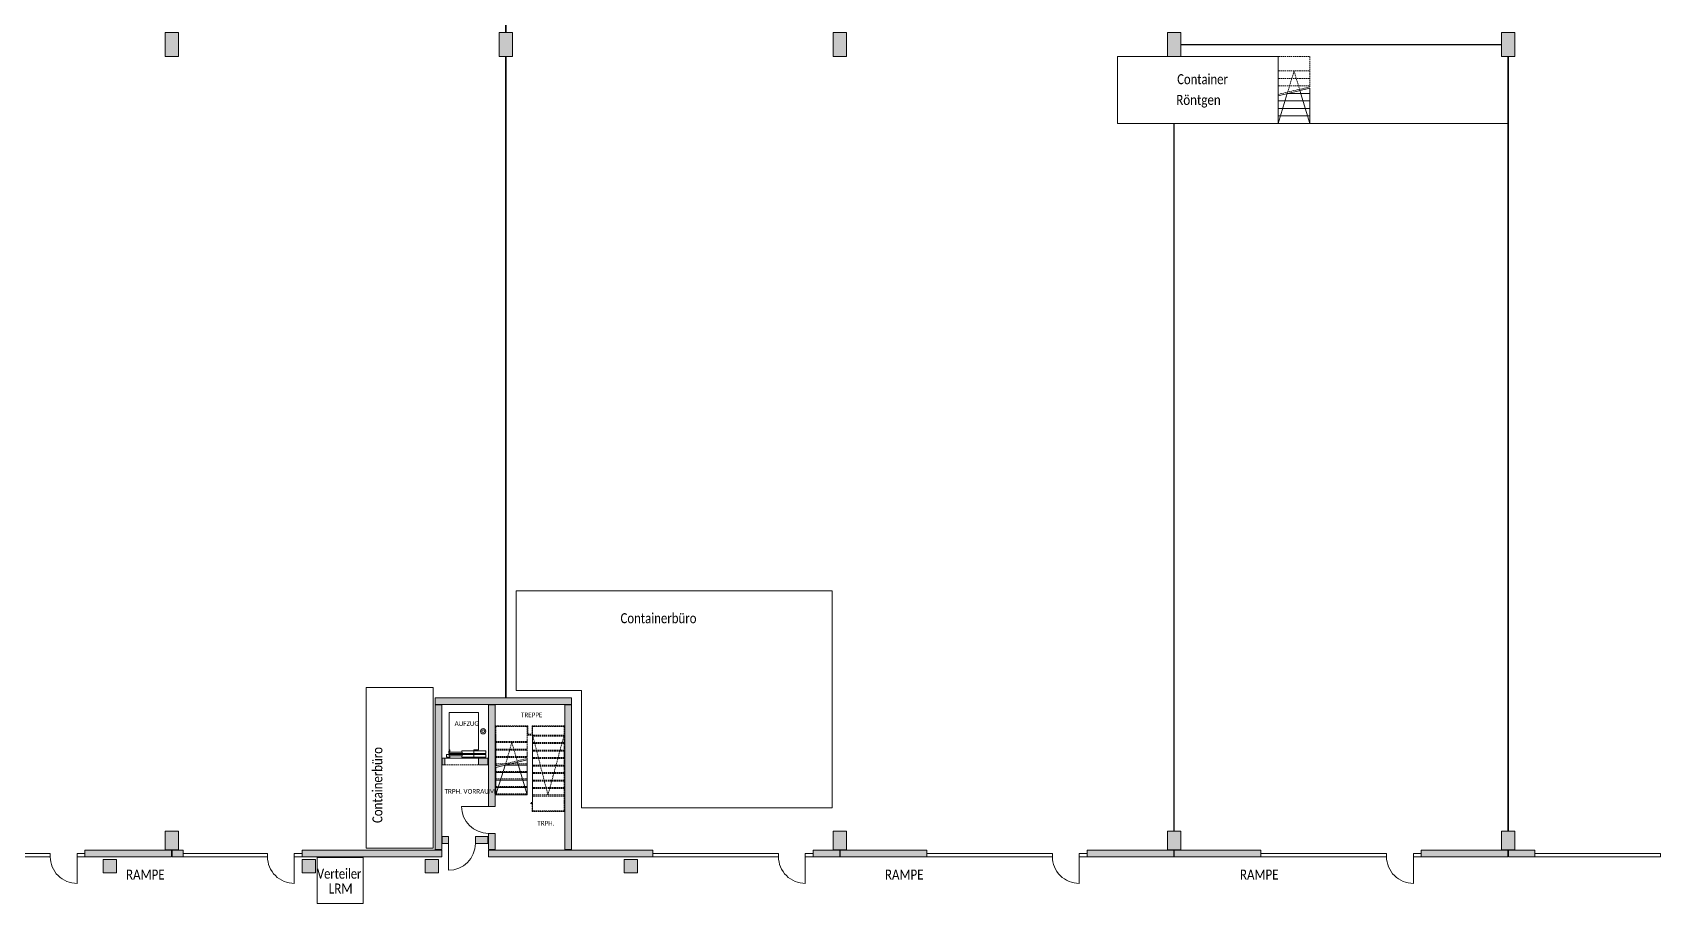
# Model space of a CAD drawing. Header units: inches. Extents: x -139469 to 69789, y -72919 to 35471.
# Drawn here: x -81659 to -20749, y -44219 to -11628 of the extents above; entities that cross this region are included whole.
import ezdxf

# ---------------------------------------------------------------- set-up
doc = ezdxf.new("R2010")
doc.units = ezdxf.units.IN
doc.header["$LTSCALE"] = 525
doc.header["$MEASUREMENT"] = 0
for name, pattern in [('AUSGEZOGEN', [0]), ('VERDECKT', [0.15, 0.1, -0.05]), ('Volllinie', [0])]:
    doc.linetypes.add(name, pattern=pattern)
doc.layers.add('Grundebene', color=7, linetype='Continuous')
doc.styles.add('CALIBRI', font='calibri.ttf', dxfattribs={"height": 0.2})

msp = doc.modelspace()

# ---------------------------------------------------------------- hatches: boundary and pattern name
at = {"layer": 'Grundebene', "true_color": 0x000000, "transparency": 33554687}
h = msp.add_hatch(color=18, dxfattribs=at)
h.paths.add_polyline_path([(-1699, -11629), (-1199, -11629), (-1199, -12529), (-1699, -12529)], flags=0)
h.paths.add_polyline_path([(-14199, -11629), (-13699, -11629), (-13699, -12529), (-14199, -12529)], flags=0)
h.paths.add_polyline_path([(10801, -11629), (11301, -11629), (11301, -12529), (10801, -12529)], flags=0)
h.paths.add_polyline_path([(-26699, -11629), (-26199, -11629), (-26199, -12529), (-26699, -12529)], flags=0)
h.paths.add_polyline_path([(23301, -11629), (23801, -11629), (23801, -12529), (23301, -12529)], flags=0)
h.paths.add_polyline_path([(-39199, -11629), (-38699, -11629), (-38699, -12529), (-39199, -12529)], flags=0)
h.paths.add_polyline_path([(35801, -11629), (36301, -11629), (36301, -12529), (35801, -12529)], flags=0)
h.paths.add_polyline_path([(-51699, -11629), (-51199, -11629), (-51199, -12529), (-51699, -12529)], flags=0)
h.paths.add_polyline_path([(48301, -11629), (48801, -11629), (48801, -12529), (48301, -12529)], flags=0)
h.paths.add_polyline_path([(-64199, -11629), (-63699, -11629), (-63699, -12529), (-64199, -12529)], flags=0)
h.paths.add_polyline_path([(-76699, -11629), (-76199, -11629), (-76199, -12529), (-76699, -12529)], flags=0)
h.paths.add_polyline_path([(-89199, -11629), (-88699, -11629), (-88699, -12529), (-89199, -12529)], flags=0)
h.paths.add_polyline_path([(-101699, -11629), (-101199, -11629), (-101199, -12529), (-101699, -12529)], flags=0)
h.paths.add_polyline_path([(-114199, -11629), (-113699, -11629), (-113699, -12529), (-114199, -12529)], flags=0)
h.paths.add_polyline_path([(-126699, -11629), (-126199, -11629), (-126199, -12529), (-126699, -12529)], flags=0)
h = msp.add_hatch(color=18, dxfattribs=at)
h.paths.add_polyline_path([(10801, -42209), (10801, -41509), (11301, -41509), (11301, -42209)], flags=0)
h.paths.add_polyline_path([(7801, -42219), (11041, -42219), (11041, -42469), (7801, -42469)], flags=0)
h.paths.add_polyline_path([(11061, -42219), (14301, -42219), (14301, -42469), (11061, -42469)], flags=0)
h.paths.add_polyline_path([(-1439, -42219), (1801, -42219), (1801, -42469), (-1439, -42469)], flags=0)
h.paths.add_polyline_path([(621, -42579), (1121, -42579), (1121, -43079), (621, -43079)], flags=0)
h.paths.add_polyline_path([(-1199, -42209), (-1199, -41509), (-1699, -41509), (-1699, -42209)], flags=0)
h.paths.add_polyline_path([(-1459, -42219), (-1459, -42469), (-1879, -42469), (-1879, -42219)], flags=0)
h.paths.add_polyline_path([(-6829, -42579), (-6329, -42579), (-6329, -43079), (-6829, -43079)], flags=0)
h.paths.add_polyline_path([(-11429, -42579), (-10929, -42579), (-10929, -43079), (-11429, -43079)], flags=0)
h.paths.add_polyline_path([(-11299, -42199), (-11299, -36789), (-11549, -36789), (-11549, -42199)], flags=0)
h.paths.add_polyline_path([(-11569, -41719), (-11569, -41969), (-11819, -41969), (-11819, -41719)], flags=0)
h.paths.add_polyline_path([(-14399, -36769), (-11299, -36769), (-11299, -36519), (-14399, -36519)], flags=0)
h.paths.add_polyline_path([(-14129, -41719), (-12829, -41719), (-12829, -41969), (-14129, -41969)], flags=0)
h.paths.add_polyline_path([(-14149, -42199), (-14149, -36789), (-14399, -36789), (-14399, -42199)], flags=0)
h.paths.add_polyline_path([(-14149, -42219), (-14149, -42469), (-19449, -42469), (-19449, -42219)], flags=0)
h.paths.add_polyline_path([(-18879, -42579), (-18379, -42579), (-18379, -43079), (-18879, -43079)], flags=0)
h.paths.add_polyline_path([(-26439, -42219), (-25449, -42219), (-25449, -42469), (-26439, -42469)], flags=0)
h.paths.add_polyline_path([(-26199, -41509), (-26199, -42209), (-26699, -42209), (-26699, -41509)], flags=0)
h.paths.add_polyline_path([(-26459, -42219), (-26459, -42469), (-29699, -42469), (-29699, -42219)], flags=0)
h.paths.add_polyline_path([(-38939, -42219), (-35699, -42219), (-35699, -42469), (-38939, -42469)], flags=0)
h.paths.add_polyline_path([(-38699, -41509), (-38699, -42209), (-39199, -42209), (-39199, -41509)], flags=0)
h.paths.add_polyline_path([(-38959, -42219), (-38959, -42469), (-42199, -42469), (-42199, -42219)], flags=0)
h.paths.add_polyline_path([(-51439, -42219), (-48199, -42219), (-48199, -42469), (-51439, -42469)], flags=0)
h.paths.add_polyline_path([(-51199, -41509), (-51199, -42209), (-51699, -42209), (-51699, -41509)], flags=0)
h.paths.add_polyline_path([(-51459, -42219), (-51459, -42469), (-52449, -42469), (-52449, -42219)], flags=0)
h.paths.add_polyline_path([(-64599, -42219), (-58449, -42219), (-58449, -42469), (-64599, -42469)], flags=0)
h.paths.add_polyline_path([(-59519, -42579), (-59019, -42579), (-59019, -43079), (-59519, -43079)], flags=0)
h.paths.add_polyline_path([(-61499, -42199), (-61499, -36789), (-61749, -36789), (-61749, -42199)], flags=0)
h.paths.add_polyline_path([(-66599, -36769), (-61499, -36769), (-61499, -36519), (-66599, -36519)], flags=0)
h.paths.add_polyline_path([(-64349, -42199), (-64349, -41599), (-64599, -41599), (-64599, -42199)], flags=0)
h.paths.add_polyline_path([(-64599, -40589), (-64349, -40589), (-64349, -36789), (-64599, -36789)], flags=0)
h.paths.add_polyline_path([(-64619, -41719), (-64619, -41969), (-65089, -41969), (-65089, -41719)], flags=0)
h.paths.add_polyline_path([(-64619, -38779), (-64619, -39029), (-64969, -39029), (-64969, -38779)], flags=0)
h.paths.add_polyline_path([(-66329, -41719), (-66099, -41719), (-66099, -41969), (-66329, -41969)], flags=0)
h.paths.add_polyline_path([(-66229, -39029), (-66229, -38779), (-66329, -38779), (-66329, -39029)], flags=0)
h.paths.add_polyline_path([(-66349, -42199), (-66349, -36789), (-66599, -36789), (-66599, -42199)], flags=0)
h.paths.add_polyline_path([(-66349, -42219), (-66349, -42469), (-71569, -42469), (-71569, -42219)], flags=0)
h.paths.add_polyline_path([(-66969, -42579), (-66469, -42579), (-66469, -43079), (-66969, -43079)], flags=0)
h.paths.add_polyline_path([(-71069, -42579), (-71069, -43079), (-71569, -43079), (-71569, -42579)], flags=0)
h.paths.add_polyline_path([(-76439, -42219), (-76019, -42219), (-76019, -42469), (-76439, -42469)], flags=0)
h.paths.add_polyline_path([(-76199, -41509), (-76199, -42209), (-76699, -42209), (-76699, -41509)], flags=0)
h.paths.add_polyline_path([(-76459, -42219), (-76459, -42469), (-79699, -42469), (-79699, -42219)], flags=0)
h.paths.add_polyline_path([(-79019, -42579), (-78519, -42579), (-78519, -43079), (-79019, -43079)], flags=0)
h.paths.add_polyline_path([(-88939, -42219), (-85699, -42219), (-85699, -42469), (-88939, -42469)], flags=0)
h.paths.add_polyline_path([(-88699, -41509), (-88699, -42209), (-89199, -42209), (-89199, -41509)], flags=0)
h.paths.add_polyline_path([(-88959, -42219), (-88959, -42469), (-92199, -42469), (-92199, -42219)], flags=0)

# ---------------------------------------------------------------- linework, layer by layer
at = {"layer": 'Grundebene', "color": 18, "linetype": 'AUSGEZOGEN', "lineweight": 13, "true_color": 0x000000}
for p, q in [((-63959, 17421), (-63959, -11629)), ((-63939, 17421), (-63939, -11629)), ((-76699, -11629), (-76199, -11629)), ((-76699, -12529), (-76699, -11629)), ((-76199, -11629), (-76199, -12529)), ((-64199, -11629), (-63699, -11629)), ((-64199, -12529), (-64199, -11629)), ((-63699, -11629), (-63699, -12529)), ((-51699, -11629), (-51199, -11629)), ((-51699, -12529), (-51699, -11629)), ((-51199, -11629), (-51199, -12529)), ((-39199, -11629), (-38699, -11629)), ((-39199, -12529), (-39199, -11629)), ((-38699, -11629), (-38699, -12529)), ((-26699, -12069), (-38699, -12069)), ((-26699, -12089), (-38699, -12089)), ((-26699, -11629), (-26199, -11629)), ((-26699, -12529), (-26699, -11629)), ((-26199, -11629), (-26199, -12529)), ((-76199, -12529), (-76699, -12529)), ((-63699, -12529), (-64199, -12529)), ((-63959, -12529), (-63959, -36519)), ((-63939, -12529), (-63939, -36519)), ((-51199, -12529), (-51699, -12529)), ((-38699, -12529), (-39199, -12529)), ((-26199, -12529), (-26699, -12529)), ((-26459, -12529), (-26459, -41509)), ((-26439, -12529), (-26439, -41509)), ((-35049, -13992), (-33869, -13712)), ((-34714, -13912), (-35049, -15026)), ((-35049, -13992), (-35049, -15026)), ((-34686, -13906), (-33869, -13906)), ((-33869, -15026), (-34238, -13799)), ((-33869, -13712), (-33869, -15026)), ((-35049, -14186), (-33869, -14186)), ((-35049, -14466), (-33869, -14466)), ((-38959, -15031), (-38959, -41509)), ((-38939, -15031), (-38939, -41509)), ((-35049, -14746), (-33869, -14746)), ((-35049, -15026), (-33869, -15026)), ((-26452, -15029), (-35047, -15029)), ((-66599, -36519), (-61499, -36519)), ((-66599, -36769), (-66599, -36519)), ((-61499, -36769), (-61499, -36519)), ((-66599, -36769), (-61499, -36769)), ((-66599, -36789), (-66349, -36789)), ((-66599, -42199), (-66599, -36789)), ((-66349, -42199), (-66349, -36789)), ((-64969, -37074), (-66069, -37074)), ((-64969, -37074), (-66069, -37074)), ((-66069, -38474), (-66069, -37074)), ((-66069, -38474), (-66069, -37074)), ((-66069, -38474), (-66069, -37074)), ((-66069, -38474), (-66069, -37074)), ((-64969, -38474), (-64969, -37074)), ((-64969, -38474), (-64969, -37074)), ((-64969, -38474), (-64969, -37074)), ((-64969, -38474), (-64969, -37074)), ((-64599, -36789), (-64349, -36789)), ((-64599, -40589), (-64599, -36789)), ((-64349, -40589), (-64349, -36789)), ((-61749, -42199), (-61749, -36789)), ((-61749, -36789), (-61499, -36789)), ((-61499, -42199), (-61499, -36789)), ((-66329, -39029), (-66329, -38779)), ((-66329, -38779), (-66229, -38779)), ((-66229, -39029), (-66229, -38779)), ((-66229, -38779), (-64969, -38779)), ((-66169, -38639), (-66169, -38739)), ((-66169, -38639), (-66169, -38739)), ((-66169, -38639), (-66169, -38739)), ((-66169, -38639), (-66169, -38739)), ((-65429, -38639), (-66169, -38639)), ((-66169, -38739), (-66049, -38739)), ((-66169, -38739), (-66049, -38739)), ((-66169, -38739), (-66049, -38739)), ((-66169, -38739), (-66049, -38739)), ((-66089, -38509), (-66049, -38509)), ((-66089, -38509), (-66049, -38509)), ((-66089, -38509), (-66049, -38509)), ((-66089, -38509), (-66049, -38509)), ((-66089, -38609), (-66089, -38509)), ((-66089, -38609), (-66089, -38509)), ((-66089, -38609), (-66089, -38509)), ((-66089, -38609), (-66089, -38509)), ((-65429, -38609), (-66089, -38609)), ((-66049, -38474), (-66069, -38474)), ((-66049, -38474), (-66069, -38474)), ((-66049, -38474), (-66069, -38474)), ((-66049, -38474), (-66069, -38474)), ((-66069, -38609), (-66069, -38559)), ((-66069, -38609), (-66069, -38559)), ((-66069, -38609), (-66069, -38559)), ((-66069, -38609), (-66069, -38559)), ((-66069, -38559), (-65599, -38559)), ((-66069, -38559), (-65579, -38559)), ((-66069, -38639), (-66069, -38689)), ((-66069, -38639), (-66069, -38689)), ((-66069, -38639), (-66069, -38689)), ((-66069, -38639), (-66069, -38689)), ((-66069, -38689), (-65599, -38689)), ((-66069, -38689), (-65579, -38689)), ((-66049, -38509), (-66049, -38474)), ((-66049, -38509), (-66049, -38474)), ((-66049, -38509), (-66049, -38474)), ((-66049, -38509), (-66049, -38474)), ((-66049, -38559), (-66049, -38509)), ((-66049, -38559), (-66049, -38509)), ((-66049, -38559), (-66049, -38509)), ((-66049, -38559), (-66049, -38509)), ((-66049, -38689), (-66049, -38739)), ((-66049, -38689), (-66049, -38739)), ((-66049, -38689), (-66049, -38739)), ((-66049, -38689), (-66049, -38779)), ((-65429, -38609), (-66047, -38609)), ((-65429, -38609), (-66047, -38609)), ((-64699, -38609), (-66047, -38609)), ((-65429, -38639), (-66047, -38639)), ((-65429, -38639), (-66047, -38639)), ((-64699, -38639), (-66047, -38639)), ((-65599, -38509), (-64699, -38509)), ((-65599, -38559), (-65599, -38509)), ((-65599, -38739), (-65599, -38689)), ((-64699, -38739), (-65599, -38739)), ((-65579, -38609), (-65579, -38559)), ((-65579, -38609), (-65579, -38559)), ((-65579, -38609), (-65579, -38559)), ((-65579, -38609), (-65579, -38559)), ((-65579, -38639), (-65579, -38689)), ((-65579, -38639), (-65579, -38689)), ((-65579, -38639), (-65579, -38689)), ((-65579, -38639), (-65579, -38689)), ((-65149, -38474), (-64969, -38474)), ((-65149, -38474), (-64969, -38474)), ((-65149, -38474), (-64969, -38474)), ((-65149, -38474), (-64969, -38474)), ((-65149, -38509), (-65149, -38474)), ((-65149, -38509), (-65149, -38474)), ((-65149, -38509), (-65149, -38474)), ((-65149, -38609), (-65149, -38474)), ((-65149, -38509), (-64699, -38509)), ((-65149, -38509), (-64699, -38509)), ((-65149, -38509), (-64699, -38509)), ((-65149, -38779), (-65149, -38639)), ((-64699, -38739), (-65149, -38739)), ((-64699, -38739), (-65149, -38739)), ((-64699, -38739), (-65149, -38739)), ((-64969, -38779), (-64969, -39029)), ((-64969, -38779), (-64619, -38779)), ((-64699, -38509), (-64699, -38609)), ((-64699, -38509), (-64699, -38609)), ((-64699, -38509), (-64699, -38609)), ((-64699, -38509), (-64699, -38609)), ((-64699, -38639), (-64699, -38739)), ((-64699, -38639), (-64699, -38739)), ((-64699, -38639), (-64699, -38739)), ((-64699, -38639), (-64699, -38739)), ((-64619, -38779), (-64619, -39029)), ((-64329, -39125), (-63149, -38845)), ((-63149, -40159), (-63509, -38932)), ((-63149, -38845), (-63149, -40159)), ((-66229, -39029), (-66329, -39029)), ((-64619, -39029), (-64969, -39029)), ((-63973, -39045), (-64329, -40159)), ((-64329, -39125), (-64329, -40159)), ((-64329, -39319), (-63149, -39319)), ((-63967, -39039), (-63149, -39039)), ((-64329, -39599), (-63149, -39599)), ((-64329, -39879), (-63149, -39879)), ((-64329, -40159), (-63149, -40159)), ((-65609, -40589), (-64599, -40589)), ((-64599, -40589), (-64349, -40589)), ((-76699, -41509), (-76199, -41509)), ((-76699, -42209), (-76699, -41509)), ((-76199, -41509), (-76199, -42209)), ((-66329, -41969), (-66329, -41719)), ((-66329, -41719), (-66099, -41719)), ((-66099, -41969), (-66329, -41969)), ((-66099, -41969), (-66099, -41719)), ((-66099, -42979), (-66099, -41969)), ((-65089, -41719), (-65089, -41969)), ((-65089, -41719), (-64619, -41719)), ((-64619, -41969), (-65089, -41969)), ((-64619, -41719), (-64619, -41969)), ((-64599, -42199), (-64599, -41599)), ((-64599, -41599), (-64349, -41599)), ((-64349, -42199), (-64349, -41599)), ((-51699, -41509), (-51199, -41509)), ((-51699, -42209), (-51699, -41509)), ((-51199, -41509), (-51199, -42209)), ((-39199, -41509), (-38699, -41509)), ((-39199, -42209), (-39199, -41509)), ((-38699, -41509), (-38699, -42209)), ((-26699, -41509), (-26199, -41509)), ((-26699, -42209), (-26699, -41509)), ((-26199, -41509), (-26199, -42209)), ((-85699, -42344), (-80999, -42344)), ((-85699, -42469), (-80999, -42469)), ((-79995, -42344), (-79699, -42344)), ((-79995, -42469), (-79699, -42469)), ((-79995, -42469), (-79995, -43469)), ((-79699, -42219), (-79699, -42469)), ((-79699, -42219), (-76459, -42219)), ((-76459, -42469), (-79699, -42469)), ((-79019, -42579), (-78519, -42579)), ((-79019, -43079), (-79019, -42579)), ((-78519, -42579), (-78519, -43079)), ((-76199, -42209), (-76699, -42209)), ((-76459, -42219), (-76459, -42469)), ((-76439, -42469), (-76439, -42219)), ((-76439, -42219), (-76019, -42219)), ((-76019, -42469), (-76439, -42469)), ((-76019, -42219), (-76019, -42469)), ((-76019, -42344), (-72869, -42344)), ((-76019, -42469), (-72869, -42469)), ((-71865, -42344), (-71569, -42344)), ((-71865, -42469), (-71569, -42469)), ((-71865, -42469), (-71865, -43469)), ((-71569, -42219), (-71569, -42469)), ((-71569, -42219), (-66349, -42219)), ((-66349, -42469), (-71569, -42469)), ((-71569, -42579), (-71069, -42579)), ((-71569, -43079), (-71569, -42579)), ((-71069, -42579), (-71069, -43079)), ((-66969, -42579), (-66469, -42579)), ((-66969, -43079), (-66969, -42579)), ((-66599, -42199), (-66349, -42199)), ((-66469, -42579), (-66469, -43079)), ((-66349, -42219), (-66349, -42469)), ((-64599, -42199), (-64349, -42199)), ((-64599, -42219), (-58449, -42219)), ((-64599, -42469), (-64599, -42219)), ((-58449, -42469), (-64599, -42469)), ((-61749, -42199), (-61499, -42199)), ((-59519, -42579), (-59019, -42579)), ((-59519, -43079), (-59519, -42579)), ((-59019, -42579), (-59019, -43079)), ((-58449, -42219), (-58449, -42469)), ((-58449, -42344), (-53749, -42344)), ((-58449, -42469), (-53749, -42469)), ((-52745, -42344), (-52449, -42344)), ((-52745, -42469), (-52449, -42469)), ((-52745, -42469), (-52745, -43469)), ((-52449, -42219), (-52449, -42469)), ((-52449, -42219), (-51459, -42219)), ((-51459, -42469), (-52449, -42469)), ((-51199, -42209), (-51699, -42209)), ((-51459, -42219), (-51459, -42469)), ((-51439, -42219), (-48199, -42219)), ((-51439, -42469), (-51439, -42219)), ((-48199, -42469), (-51439, -42469)), ((-48199, -42219), (-48199, -42469)), ((-48199, -42344), (-43499, -42344)), ((-48199, -42469), (-43499, -42469)), ((-42495, -42344), (-42199, -42344)), ((-42495, -42469), (-42199, -42469)), ((-42495, -42469), (-42495, -43469)), ((-42199, -42219), (-42199, -42469)), ((-42199, -42219), (-38959, -42219)), ((-38959, -42469), (-42199, -42469)), ((-38699, -42209), (-39199, -42209)), ((-38959, -42219), (-38959, -42469)), ((-38939, -42219), (-35699, -42219)), ((-38939, -42469), (-38939, -42219)), ((-35699, -42469), (-38939, -42469)), ((-35699, -42219), (-35699, -42469)), ((-35699, -42344), (-30999, -42344)), ((-35699, -42469), (-30999, -42469)), ((-29995, -42344), (-29699, -42344)), ((-29995, -42469), (-29699, -42469)), ((-29995, -42469), (-29995, -43469)), ((-29699, -42219), (-29699, -42469)), ((-29699, -42219), (-26459, -42219)), ((-26459, -42469), (-29699, -42469)), ((-26199, -42209), (-26699, -42209)), ((-26459, -42219), (-26459, -42469)), ((-26439, -42219), (-25449, -42219)), ((-26439, -42469), (-26439, -42219)), ((-25449, -42469), (-26439, -42469)), ((-25449, -42219), (-25449, -42469)), ((-25449, -42344), (-20749, -42344)), ((-25449, -42469), (-20749, -42469)), ((-78519, -43079), (-79019, -43079)), ((-71069, -43079), (-71569, -43079)), ((-66469, -43079), (-66969, -43079)), ((-59019, -43079), (-59519, -43079))]:
    msp.add_line(p, q, dxfattribs=at)
at = {"layer": 'Grundebene', "color": 18, "linetype": 'Continuous', "lineweight": 13, "true_color": 0x000000}
for p, q in [((-41067, -15031), (-41067, -12524)), ((-41067, -12524), (-35056, -12524)), ((-35056, -12524), (-35056, -15031)), ((-35056, -15031), (-41067, -15031)), ((-51742, -32525), (-63565, -32525)), ((-63565, -32525), (-63565, -36253)), ((-51742, -40642), (-51742, -32525)), ((-69180, -42150), (-69180, -36140)), ((-69180, -36140), (-66673, -36140)), ((-66673, -36140), (-66673, -42150)), ((-63565, -36253), (-61117, -36253)), ((-61117, -36253), (-61117, -40642)), ((-61117, -40642), (-51742, -40642)), ((-66673, -42150), (-69180, -42150))]:
    msp.add_line(p, q, dxfattribs=at)
at = {"layer": 'Grundebene', "color": 18, "linetype": 'VERDECKT', "lineweight": 13, "true_color": 0x000000}
for p, q in [((-35049, -12523), (-35049, -13941)), ((-35049, -12523), (-33869, -12523)), ((-33869, -12523), (-33869, -13661)), ((-35049, -13066), (-33869, -13066)), ((-35049, -13346), (-33869, -13346)), ((-34459, -13066), (-34714, -13912)), ((-34238, -13799), (-34459, -13066)), ((-35049, -13626), (-33869, -13626)), ((-35049, -13941), (-33869, -13661)), ((-64349, -37578), (-64349, -37879)), ((-64349, -37578), (-63129, -37578)), ((-64329, -40119), (-64329, -37598)), ((-64329, -37598), (-63149, -37598)), ((-63149, -37598), (-63149, -40119)), ((-63129, -37578), (-63129, -37879)), ((-62969, -37578), (-62969, -37879)), ((-61749, -37578), (-62969, -37578)), ((-62949, -40759), (-62949, -37598)), ((-61769, -37598), (-62949, -37598)), ((-61769, -37598), (-61769, -40759)), ((-61749, -37578), (-61749, -37879)), ((-64349, -37919), (-64329, -37919)), ((-64329, -37919), (-64329, -39074)), ((-64329, -38159), (-63149, -38159)), ((-64329, -38199), (-63149, -38199)), ((-63724, -38199), (-63973, -39045)), ((-63509, -38932), (-63724, -38199)), ((-63149, -37919), (-62949, -37919)), ((-63149, -37919), (-63149, -38794)), ((-63129, -37879), (-62969, -37879)), ((-62949, -37919), (-62374, -40159)), ((-62949, -37919), (-62949, -40439)), ((-61769, -37919), (-62949, -37919)), ((-61769, -37959), (-62949, -37959)), ((-61769, -38199), (-62949, -38199)), ((-61769, -38239), (-62949, -38239)), ((-62374, -40159), (-61769, -37919)), ((-61749, -37919), (-61769, -37919)), ((-61769, -37919), (-61769, -40439)), ((-64329, -38439), (-63149, -38439)), ((-64329, -38479), (-63149, -38479)), ((-64329, -38719), (-63149, -38719)), ((-64329, -38759), (-63149, -38759)), ((-64329, -39074), (-63149, -38794)), ((-61769, -38479), (-62949, -38479)), ((-61769, -38519), (-62949, -38519)), ((-61769, -38759), (-62949, -38759)), ((-61769, -38799), (-62949, -38799)), ((-66229, -39029), (-64969, -39029)), ((-64329, -38999), (-63149, -38999)), ((-64329, -39039), (-64262, -39039)), ((-64329, -39279), (-63149, -39279)), ((-64329, -39559), (-63149, -39559)), ((-61769, -39039), (-62949, -39039)), ((-61769, -39079), (-62949, -39079)), ((-61769, -39319), (-62949, -39319)), ((-61769, -39359), (-62949, -39359)), ((-64329, -39839), (-63149, -39839)), ((-64329, -40119), (-63149, -40119)), ((-61769, -39599), (-62949, -39599)), ((-61769, -39639), (-62949, -39639)), ((-61769, -39879), (-62949, -39879)), ((-61769, -39919), (-62949, -39919)), ((-61769, -40159), (-62949, -40159)), ((-61769, -40199), (-62949, -40199)), ((-62949, -40439), (-63029, -40439)), ((-63029, -40479), (-62969, -40479)), ((-62969, -40779), (-62969, -40479)), ((-61749, -40779), (-62969, -40779)), ((-61769, -40759), (-62949, -40759)), ((-61749, -40439), (-61769, -40439)), ((-61749, -40779), (-61749, -40479))]:
    msp.add_line(p, q, dxfattribs=at)
at = {"layer": 'Grundebene', "color": 18, "linetype": 'Volllinie', "lineweight": 9, "true_color": 0x000000}
for p, q in [((-80999, -42469), (-80999, -42344)), ((-79995, -42469), (-79995, -42344)), ((-72869, -42469), (-72869, -42344)), ((-71865, -42469), (-71865, -42344)), ((-53749, -42469), (-53749, -42344)), ((-52745, -42469), (-52745, -42344)), ((-43499, -42469), (-43499, -42344)), ((-42495, -42469), (-42495, -42344)), ((-30999, -42469), (-30999, -42344)), ((-29995, -42469), (-29995, -42344)), ((-20749, -42469), (-20749, -42344))]:
    msp.add_line(p, q, dxfattribs=at)
at = {"layer": 'Grundebene', "color": 18, "lineweight": 13, "true_color": 0x000000}
for p, q in [((-71009, -42505), (-69295, -42505)), ((-71009, -44219), (-71009, -42505)), ((-69295, -42505), (-69295, -44219)), ((-69295, -44219), (-71009, -44219))]:
    msp.add_line(p, q, dxfattribs=at)
at = {"layer": 'Grundebene', "color": 18, "linetype": 'AUSGEZOGEN', "lineweight": 13, "true_color": 0x000000}
for radius in [100, 100, 50, 50, 50, 50]:
    msp.add_circle((-64799, -37774), radius, dxfattribs=at)
for centre, radius, start, end in [((-64599, -40589), 1010, 180, 270), ((-66099, -41969), 1010, 270, 0), ((-79999, -42469), 1000, 180, 270.24041), ((-71869, -42469), 1000, 180, 270.24041), ((-52749, -42469), 1000, 180, 270.24041), ((-42499, -42469), 1000, 180, 270.24041), ((-29999, -42469), 1000, 180, 270.24041)]:
    msp.add_arc(centre, radius, start, end, dxfattribs=at)

# ---------------------------------------------------------------- texts
at = {"layer": 'Grundebene', "color": 18, "lineweight": 18, "true_color": 0x000000, "style": 'CALIBRI'}
for s, height, width, p in [('Container', 375, 0.8102, (-38830, -13561)), ('Röntgen', 375, 0.831479, (-38866, -14336)), ('Containerbüro', 375, 0.820326, (-59660, -33732)), ('TREPPE', 175, 0.803874, (-63382, -37250)), ('AUFZUG', 175, 0.812884, (-65868, -37576)), ('TRPH. VORRAUM', 175, 0.822435, (-66248, -40111)), ('TRPH.', 175, 0.803206, (-62770, -41304)), ('RAMPE', 375, 0.826172, (-78160, -43326)), ('Verteiler', 375, 0.799294, (-71015, -43293)), ('RAMPE', 375, 0.826172, (-49764, -43326)), ('RAMPE', 375, 0.826172, (-36480, -43326)), ('LRM', 375, 0.838333, (-70576, -43847))]:
    msp.add_text(s, height=height, dxfattribs=dict(at, width=width)).set_placement(p)
at = {"layer": 'Grundebene', "color": 18, "lineweight": 18, "true_color": 0x000000, "style": 'CALIBRI', "width": 0.820326}
msp.add_text('Containerbüro', height=375, rotation=90, dxfattribs=at).set_placement((-68569, -41208))

doc.saveas('drawing.dxf')
